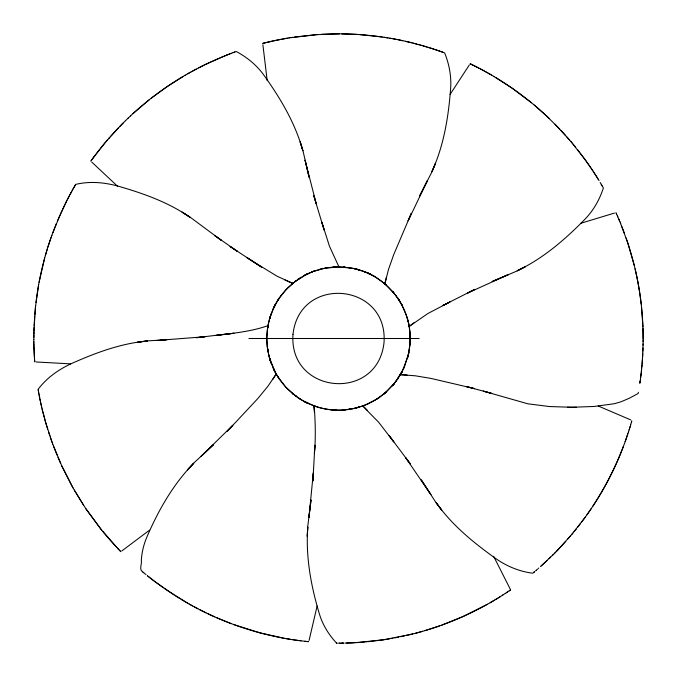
<?xml version="1.0" encoding="UTF-8"?>
<svg xmlns="http://www.w3.org/2000/svg" width="677" height="677" viewBox="0 0 677 677"><rect width="100%" height="100%" fill="white"/><g stroke="black" fill="none" stroke-linecap="round" stroke-linejoin="round"><path stroke-width="1.02" d="M642.989 328.557L643.133 341.665M33.85 337.391L33.867 335.166M643.15 339.854L642.854 351.854M33.884 334.057L33.926 331.832M643.074 345.262L643.099 343.916M33.952 330.723L35.483 306.977L38.623 284.789M410.144 340.768L409.915 332.348M34.053 327.448L33.85 339.634M642.998 347.927L642.905 350.559M409.957 344.161L409.983 333.211M34.112 325.882L34.645 316.464M410.101 341.86L410.127 341.386M642.854 351.955L642.591 356.897M410.101 341.961L409.949 344.263M642.761 353.944L642.676 355.518M410.076 342.393L409.974 343.95M642.642 356.102L642.016 364.776M409.898 344.813L410.11 341.707L409.907 344.762M642.532 357.854L642.422 359.597M642.338 360.748L642.38 360.172M642.253 361.899L642.295 361.323M642.202 362.474L642.109 363.617M34.764 314.907L35.576 306.122M409.932 344.458L409.797 345.922M642.008 364.827L641.627 368.906M641.914 365.952L641.965 365.368M641.804 367.137L641.855 366.545M641.644 368.779L641.322 371.851M641.449 370.632L641.551 369.718M267.635 327.702L266.814 338.5L267.22 346.074M410 343.611L408.671 353.149M641.254 372.401L641.356 371.529M641.254 372.443L640.967 374.914M409.746 346.396L408.265 354.96M641.051 374.178L641.119 373.619M640.984 374.745L640.679 377.199M640.84 375.93L640.916 375.337M35.974 302.543C38.699 279.635 44.039 257.04 51.85 235.334M640.764 376.539L640.594 377.91M640.603 377.783L640.324 379.932M267.466 328.895C264.106 352.861 273.88 378.181 292.608 393.565M267.449 329.03L267.982 325.654C251.218 331.561 233.48 333.202 215.98 335.428L233.98 333.279L225.669 334.133M640.264 380.313L640.002 382.2M640.087 381.574L640.18 380.948M267.517 328.523L267.787 326.746M639.909 382.818L640.061 381.777M639.977 382.361L639.816 383.419M267.584 328.091L267.83 326.5M267.66 327.516L267.838 326.458M638.369 392.254L638.149 393.489L629.305 398.262L620.919 401.816L614.361 403.712L594.262 406.454L571.887 407.275L549.529 406.547L527.84 403.805L483.302 391.111M267.55 328.303C269.615 314.018 276.089 300.427 285.88 289.824M268.016 325.527L269.869 317.809M39.088 282.241L44.699 257.912M408.637 353.318L408.874 352.125M408.561 353.673L408.713 352.937M408.654 353.233L404.761 365.842M317.124 605.991L309.084 640.391M395.266 294.723L384.875 283.841L388.496 269.454L393.76 254.527L411.32 213.272L408.113 220.837L427.525 180.395L419.537 196.169L432.028 171.713L435.531 163.225L431.85 171.78C443.672 146.105 448.352 117.688 450.543 89.686C451.652 77.153 449.35 64.577 444.671 52.95L443.046 52.349M384.883 283.849L386.381 277.291M407.977 356.127L408.29 354.875M408.028 355.95L408.155 355.408M408.121 355.569L407.952 356.254M407.664 357.321L408.206 355.222M407.766 356.94L407.892 356.474L402.612 370.564M407.723 357.101L407.596 357.591M269.471 319.172L269.59 318.749M631.759 421.009L631.692 421.28M269.463 319.197L269.827 317.936M631.497 421.94L631.26 422.77M631.726 421.136L631.345 422.482M45.325 255.661L47.255 249.119M269.488 319.104L270.538 315.702M631.099 423.337L630.634 424.911M630.49 425.401L630.71 424.674M630.312 425.994L629.119 429.887M630.092 426.747L629.61 428.304M269.674 318.469L273.61 308.043M270.191 316.777L270.504 315.82M629.322 429.243L628.468 431.918M47.923 246.987L51.046 237.593M628.62 431.461L625.159 441.649M627.604 434.575L627.867 433.788M627.071 436.157L627.342 435.37M626.775 437.037C618.389 461.579 606.854 485.037 592.536 506.658M270.885 314.687L271.138 313.993M270.749 315.093L271.088 314.136M51.68 235.799L60.126 214.727M52.84 232.634L54.346 228.64M623.424 446.346C613.167 473.409 599.06 499.008 581.611 522.102M54.854 227.328L56.394 223.486M404.677 366.045L403.644 368.398M57.427 220.981L66.727 200.832M403.864 367.916L404.093 367.416M272.899 309.601L274.134 306.952M60.6 213.67L62.03 210.53M62.529 209.464L64.569 205.182M273.576 308.12L276.106 303.211M273.423 308.441L275.158 304.938M65.085 204.115L67.438 199.444M274.067 307.087L274.997 305.251M403.704 368.28L395.884 381.456L386.195 392.008M402.493 370.801L402.062 371.648M67.192 199.918L69.536 195.433M67.759 198.818L68.936 196.567M402.214 371.351L401.706 372.316M274.667 305.886L275.217 304.836M402.24 371.292L401.622 372.468M401.689 372.342L401.969 371.817L400.902 373.78M274.947 305.335L277.46 300.918M69.35 195.771L70.129 194.316M69.926 194.697L70.713 193.233M70.476 193.673L71 192.708M401.207 373.23L401.842 372.062M70.873 192.937L71.5 191.794M71.373 192.031L71.627 191.557M71.542 191.718L72.143 190.635M72.058 190.787L72.541 189.924M72.507 189.975L73.581 188.062M396.24 380.982L401.097 373.425M73.057 188.993L73.412 188.375M400.911 373.763L399.049 376.869M73.471 188.257L73.785 187.715M73.776 187.724L74.072 187.207M73.996 187.334L74.453 186.539M74.352 186.725L74.682 186.141M74.614 186.268L74.902 185.769M74.851 185.853L75.706 184.389C90.828 180.776 106.526 182.578 121.251 187.055C145.504 194.147 169.699 203.058 190.525 217.622L182.037 212.104L190.482 217.435L221.574 240.496L214.609 235.469L237.407 251.37L230.078 246.479L261.796 267.313L246.614 257.387L254.256 262.227M75.096 185.422L75.511 184.711M277.384 301.045L278.255 299.649M277.553 300.766L278.171 299.784M278.052 299.97L280.828 295.934M450.07 94.45L469.389 64.874M142.39 571.633C138.793 569.332 142.212 563.755 141.324 560.319C141.798 552.711 143.532 545.213 146.41 538.156C158.012 510.94 172.94 484.478 193.757 463.237L187.377 470.016L193.571 463.246L213.67 444.535L200.773 456.62L232.846 425.258L227.244 431.266L257.852 398.508L267.897 386.279L276.233 374.009L274.43 370.649M272.569 379.636L276.233 374.009L277.714 376.488M397.644 378.993L398.194 378.189M278.704 298.972L279.237 298.168M397.704 378.908L398.381 377.901M398.076 378.358L397.509 379.196M591.156 508.732L587.018 514.715M279.152 298.295L279.609 297.626M90.777 161.168L92.038 159.425M91.217 160.559L92.343 159.01M92.216 159.188L92.766 158.435M92.563 158.706L105.485 142.246L118.45 127.809M585.343 517.05L571.65 534.593M92.91 158.232L94.044 156.7M280.422 296.475L287.81 287.81L292.735 283.333M94.205 156.48L95.66 154.551M395.376 382.124L396.189 381.049M280.955 295.756L281.649 294.842M395.266 382.268L396.341 380.838L393.354 384.646M96.159 153.891L99.688 149.338M580.257 523.88L577.794 527.053M100.213 148.686L102.295 146.097M576.559 528.602L574.104 531.631M394.124 383.715L392.762 385.34L394.209 383.614M103.031 145.2L105.654 142.052M394.099 383.749L392.305 385.856M572.894 533.104L557.958 549.809M392.838 385.247L393.709 384.223M570.728 535.685L567.944 538.917M106.56 140.977L107.643 139.716M392.998 385.061L384.316 393.633M108.735 138.455L109.835 137.194M110.969 135.916L122.215 123.95M565.727 541.431L556.147 551.67M286.185 289.494L296.323 280.54M557.916 549.851L554.895 552.94M119.981 126.218L125.6 120.591M555.335 552.491L554.404 553.431M122.588 123.578L123.079 123.079M552.694 555.14L553.921 553.921L540.449 566.598M125.533 120.658L128.139 118.136M550.706 557.086L549.072 558.66M128.012 118.263L130.695 115.725M547.236 560.404L541.261 565.879M130.509 115.902C147.146 100.348 165.543 86.681 185.227 75.215M133.03 113.575L149.295 99.722M386.271 391.941L377.258 398.804L366.071 404.668M386.262 391.958L383.631 394.192M538.816 568.028L538.35 568.435M385.111 392.956L385.695 392.457M385.882 392.288L383.605 394.209M537.656 569.044L536.26 570.237M384.57 393.422L385.357 392.745M535.685 570.728L536.159 570.322M534.813 571.464L534.297 571.896M533.967 572.175L534.407 571.803M534.043 572.116L532.74 573.199C518.734 571.456 505.558 565.752 494.21 557.45C472.622 541.93 451.567 524.641 436.208 502.706L441.776 510.162L436.183 502.893L421.246 479.849L430.91 494.65L405.591 457.618L410.541 464.177L388.996 435.413L393.836 441.954L378.629 422.211L362.66 405.988L365.707 404.821M254.874 262.625L276.952 276.148L292.718 283.341L292.159 283.807L293.649 282.588M383.368 394.403L383.944 393.938M383.309 394.446L379.433 397.34M151.293 98.157L167.168 86.597L183.154 76.433M294.326 282.047L305.97 274.625M149.566 530.142L121.877 550.883M294.876 281.624L295.951 280.811M414.527 322.396L409.162 326.449L427.906 313.51L449.985 301.967L442.707 305.598L474.78 289.384L467.46 293.116L508.325 274.608L492.069 281.556L517.355 270.851L525.487 266.603L517.177 270.792C542.734 258.724 564.584 239.954 584.259 219.923C593.17 211.029 599.492 199.918 603.385 187.994L602.522 186.497M295.443 281.192L305.251 274.997M297.66 279.593L298.413 279.076M378.587 397.932L379.712 397.154M379.298 397.441L378.045 398.288M297.736 279.542L298.989 278.687M509.087 590.911L510.568 589.904M509.773 590.446L510.356 590.048M509.316 590.759L508.85 591.072M375.176 400.09L378.908 397.704M508.114 591.571L505.245 593.467M507.623 591.893L506.32 592.756M505.152 593.526L502.385 595.311M299.479 278.365L301.07 277.367M502.952 594.948L499.618 597.063M300.233 277.883L300.986 277.418M500.582 596.454L495.996 599.28M376.023 399.574L376.987 398.973M498.204 597.935L498.915 597.495M496.791 598.798L497.502 598.366M496.072 599.23L490.114 602.742M494.659 600.084C467.418 616.349 437.63 628.315 406.716 635.415M374.872 400.268C363.557 406.953 348.926 410.846 335.36 410.118M184.804 75.46L186.471 74.495M186.42 74.521L191.447 71.694M187.724 73.776L190.203 72.38M487.448 604.256L462.704 616.679L441.92 625.057M191.21 71.821L203.769 65.263M192.674 71.017L196.322 69.062M198.725 67.81L204.809 64.755M305.099 275.074L308.551 273.381M304.938 275.158L308.441 273.423L306.825 274.193M304.142 275.59L313.451 271.333L325.696 267.974M306.317 274.447L307.35 273.94M204.598 64.857L225.593 55.548M205.85 64.247L208.965 62.758M307.299 273.965L313.155 271.443M210.039 62.259L211.106 61.759M212.282 61.226L218.806 58.349M367.383 404.101L368.254 403.712M219.746 57.951L223.241 56.496M224.062 56.157L226.744 55.091M226.27 55.277L228.267 54.49M311.665 272.027L312.766 271.595M227.057 54.964L227.692 54.719M228.022 54.592L228.682 54.329M228.521 54.397L229.503 54.016M229.342 54.075L230.265 53.728M312.588 271.663L313.383 271.359M230.205 53.745L230.925 53.475M230.832 53.508L231.449 53.28M231.255 53.348L233.184 52.637M312.96 271.519L323.259 268.456L338.906 266.814L329.42 246.115L321.888 222.361L324.19 230.163L313.789 195.763L316.193 203.616L305.065 160.161L309.084 177.382L302.932 150.616L300.165 141.865L302.847 150.785C295.4 123.519 280.71 98.732 264.402 75.883C257.192 65.567 247.342 57.41 236.281 51.511L234.657 52.095M233.049 52.679L233.912 52.366M233.709 52.442L234.335 52.214M234.2 52.264L234.741 52.061M362.999 405.861L367.569 410.575M362.737 405.963L353.072 408.688L343.315 410.017M313.866 271.181L314.966 270.792L314.179 271.071M439.483 625.929L425.012 630.609M580.544 223.351L614.394 213.094M359.038 407.182L358.717 407.275M357.558 407.605L359.436 407.055M359.267 407.105L357.778 407.537M422.626 631.303L415.61 633.232M356.982 407.757L355.95 408.028M319.662 269.336L320.78 269.04M355.222 408.206L356.779 407.808M262.718 43.421L263.328 43.269M263.04 43.345L264.809 42.896M263.455 43.235L265.384 42.753M265.308 42.778L265.959 42.609M412.818 633.943L383.91 639.748L355.163 642.693M266.002 42.609L266.67 42.439M266.239 42.541L272.332 41.119M266.763 42.414L273.144 40.942M355.027 408.248L355.459 408.146M273.043 40.967L275.776 40.383M404.541 635.906L400.615 636.752M273.948 40.772L274.727 40.595M275.531 40.425L287.784 38.098M276.343 40.256L277.155 40.087M277.968 39.926L281.226 39.283M398.668 637.15L394.843 637.895M282.368 39.063L286.405 38.335M391.12 638.572L392.965 638.242M325.874 267.94L334.912 266.907M389.647 638.826L385.433 639.511M287.742 38.107L289.434 37.827M289.079 37.887L317.615 34.569M350.043 409.246L348.393 409.5M291.076 37.565L292.726 37.311M348.113 409.534L350.5 409.17M384.045 639.723L368.195 641.703M348.249 409.517L349.755 409.297M294.377 37.066L316.514 34.645L339.321 33.85M224.942 334.226L196.296 337.705L205.046 336.74L160.102 340.201M365.91 641.914L367.052 641.813M344.356 409.94L345.084 409.881M364.734 642.016L360.012 642.388M344.965 409.89C335.217 410.77 325.307 409.593 316.007 406.564M157.064 340.455L166.686 339.71L147.298 340.903L137.397 342.24L147.442 341.013C122.131 343.247 97.869 351.981 74.732 362.127C60.566 368.153 47.432 376.894 38.115 389.334L38.327 390.544M344.255 409.949L342.672 410.059M332.839 267.043L336.207 266.856M358.827 642.473L356.466 642.617M321.118 34.349C351.245 32.623 381.616 35.407 410.922 42.583M355.332 642.685L346.582 643.04M354.139 642.744L349.087 642.964M335.995 266.865L349.12 267.61M348.249 642.998L344.948 643.082M343.121 643.116L343.798 643.108M342.257 643.125L343.324 643.108M341.657 643.133L342.748 643.116M342.088 643.125L341.081 643.142M314.153 405.921C315.279 419.613 315.905 438.095 314.39 453.319L314.89 445.204L312.901 481.076L313.333 472.876L308.924 517.516L311.031 499.964L307.663 527.214L307.273 536.387L307.798 527.095C305.505 556.739 311.082 586.612 319.688 614.919C323.005 625.463 329.149 635.221 336.613 643.142M340.633 643.142L338.5 643.15M576.355 407.249L567.419 407.241M339.448 643.15L339.972 643.15M248.899 338.5L419.139 338.5M337.484 643.15L336.376 643.142M341.919 33.867L357.117 34.417M336.359 410.152L332.847 409.957L335.487 410.118M338.5 266.814L353.741 268.456L364.911 271.858M70.586 363.862L36.042 361.958M336.088 410.144L332.077 409.881M335.166 410.101C319.967 409.433 305.073 403.695 293.268 394.107M407.165 375.075L400.386 374.669L415.306 375.803L431.021 378.426L474.594 388.623L466.512 386.601L491.637 393.379L483.75 391.221M334.015 410.042L331.865 409.873M359.597 34.578L382.141 36.99M344.534 267.068L343.256 266.975L344.821 267.093M343.315 266.983L344.923 267.119M344.61 267.085L345.084 267.127M308.289 641.652L306.647 641.483M307.747 641.593L308.458 641.669M305.42 641.347L306.833 641.5M304.743 641.271L305.759 641.39M305.183 641.322L300.613 640.78M301.011 640.831L295.722 640.129M299.64 640.662C257.776 635.305 217.08 621.097 180.962 599.255M348.147 267.474L349.891 267.728M348.393 267.508L356.263 269.057M294.08 639.892L294.91 640.019M292.439 639.647L293.259 639.773M348.113 267.466L350.5 267.83M384.104 37.286L387.955 37.895M350.212 267.779L350.788 267.88M290.179 639.291L284.789 638.377M389.834 38.208L391.687 38.53M393.159 38.792L397.348 39.588M283.46 638.132L260.281 632.936L233.531 624.499M398.728 39.858L402.781 40.713M405.43 41.289L412.048 42.863M354.638 268.659L359.106 269.844M354.917 268.727L356.136 269.023M411.828 42.803L426.882 46.95M413.173 43.142L414.29 43.43M355.222 268.794L356.779 269.192M415.407 43.717L416.516 44.005M356.085 269.006C385.704 276.123 408.73 303.838 410.059 334.336M417.658 44.31L418.792 44.623M419.935 44.936L422.22 45.579M358.734 269.734L357.507 269.387L359.436 269.945M423.362 45.909L433.889 49.167M427.864 47.255L431.469 48.389M432.324 48.651L435.066 49.556M434.583 49.396L436.614 50.081M435.379 49.666L436.03 49.886M315.685 406.454L304.269 401.486M436.36 49.996L437.029 50.225M436.868 50.166L438.002 50.555M437.867 50.513L438.967 50.893M314.644 406.098L315.059 406.242L313.578 405.709M438.578 50.758L439.297 51.012M439.212 50.978L439.974 51.249M439.83 51.198L440.439 51.41M313.798 405.794L315.507 406.395M440.312 51.367L441.573 51.816M441.438 51.765L442.301 52.078M442.098 52.011L442.733 52.239M442.597 52.188L443.139 52.383M231.102 623.593L217.004 617.873M365.081 271.926L363.998 271.502L365.538 272.112M365.453 272.078L367.924 273.136M598.214 405.997L630.693 419.892M284.687 279.88L292.709 283.35M367.044 272.746L370.607 274.413M367.213 272.814L371.402 274.811L368.254 273.288M214.727 616.874L208.118 613.844M368.11 273.22L370.319 274.27M368.838 273.559L369.769 273.999M308.399 403.56L305.539 402.155M304.548 401.63L308.45 403.577L301.172 399.701L294.952 395.436L295.951 396.189M470.117 63.748L470.684 64.019M470.413 63.892L471.556 64.442M470.803 64.078L472.064 64.687M206.011 612.837L199.901 609.799M471.886 64.603L472.588 64.95M472.521 64.916L473.164 65.229M473.121 65.212L473.773 65.534M370.082 274.151L370.734 274.473M473.384 65.339L477.488 67.404M473.866 65.576L482.075 69.807M370.996 274.608L372.807 275.564M478.224 67.785L478.969 68.165M197.921 608.775L194.367 606.897M480.425 68.927L481.135 69.308M305.141 401.943L304.362 401.529M481.863 69.689L491.536 75.079M482.591 70.078L483.319 70.476M484.055 70.873L484.783 71.271M372.468 275.378L374.415 276.461M372.629 275.471L373.619 276.013M192.623 605.957L189.213 604.062M485.511 71.669L486.966 72.473M373.264 275.81L374.914 276.758M487.973 73.04L490.351 74.394M187.554 603.122L166.356 589.853M491.307 74.944L494.176 76.628M375.126 276.876L384.316 283.367M493.871 76.45L512.083 88.145L531.53 102.811M495.615 77.483C515.002 89.178 533.095 103.006 549.436 118.687M179.769 598.527L175.098 595.616M299.446 398.609L300.258 399.125M173.955 594.897L154.491 581.298M297.88 397.56L298.65 398.084M164.469 588.55L165.408 589.202M163.504 587.873L159.645 585.123M158.68 584.42L156.776 583.015M296.357 396.485L286.109 387.422M295.299 395.698L296.255 396.409M295.155 395.588L296.137 396.324M155.862 582.338L148.678 576.779M153.924 580.874L150.903 578.539M150.243 578.023L147.662 575.966M147.865 576.135L147.315 575.695M383.284 282.554L384.866 283.832M293.581 394.361L292.261 393.278L293.217 394.065M146.046 574.663L143.592 572.64M383.867 283.003L384.908 283.866M292.523 393.498L293.429 394.242M143.702 572.734L142.652 571.853M384.587 283.595L385.475 284.357M142.314 571.574L142.762 571.947M384.223 283.291L386.262 285.042M534.178 105.003L546.796 116.182L559.761 129.087M117.536 186.243L91.759 162.082M555.081 124.246L571.168 141.84L586.231 161.177M120.117 550.917L120.844 551.662M120.616 551.433L119.144 549.91M119.482 550.257L117.595 548.294M118.323 549.055L101.178 529.516L85.632 508.419M116.283 546.906L116.825 547.473M560.869 130.263L565.735 135.586M115.175 545.713L115.733 546.314M285.88 387.176L278.289 377.402M114.608 545.103L110.74 540.83M109.64 539.586L110.19 540.212M567.055 137.067L569.611 140.012M109.09 538.96L102.642 531.327M392.482 291.338L392.931 291.855M392.711 291.609L394.386 293.606M570.846 141.459L572.057 142.898M392.795 291.694L393.879 292.98M573.013 144.04L575.721 147.349M101.592 530.04L86.114 509.121L74.258 490.114M577.464 149.532L579.986 152.774M580.807 153.848L584.708 159.07M395.19 294.63L395.927 295.604M395.376 294.876L396.189 295.951M395.986 295.68L400.022 301.714M584.742 159.12L593.611 171.975M586.9 162.116L588.914 164.993M589.582 165.967L590.919 167.921M397.331 297.541L398 298.532M397.484 297.77L398.203 298.828M278.907 378.341L279.449 379.128M397.712 298.1L398.135 298.726M278.611 377.893L279.271 378.875M591.58 168.911L592.891 170.883M593.517 171.831L597.554 178.178M83.643 505.414L72.6 487.186L61.632 465.615M594.169 172.83L596.886 177.103M398.55 299.352L399.337 300.596M277.595 376.31L278.425 377.597M398.66 299.53L399.912 301.536M398.888 299.886L400.209 302.035M277.367 375.93L277.976 376.911M597.326 177.814L598.197 179.227M399.176 300.334L399.879 301.468M597.935 178.796L599.052 180.624M600.152 182.46L601.438 184.635M400.09 301.832L401.842 304.938M601.244 184.296L601.735 185.143M601.895 185.413L602.352 186.209M276.588 374.635L276.233 374.017M602.276 186.082L602.572 186.581M400.809 303.059L402.13 305.496M72.972 487.855L61.7 465.759L52.603 443.723M401.453 304.21L402.036 305.31M401.656 304.591L402.189 305.615M402.087 305.412L406.471 315.736M275.107 371.961L269.522 358.023M273.423 368.559L275.158 372.062M493.668 556.376L510.627 589.862M274.667 371.123L273.153 367.966M274.287 370.353L273.855 369.473M273.753 369.253L273.5 368.728M273.804 369.354L273.398 368.483M615.935 212.637L616.307 213.45M616.239 213.323L616.696 214.338M60.668 463.491L57.943 457.237M616.739 214.423L616.933 214.863M617.179 215.413L617.585 216.352M617.407 215.946L617.839 216.911M617.737 216.682L620.682 223.672M618.592 218.671L619.227 220.169M619.548 220.93L619.87 221.701M57.08 455.181L53.441 445.974M620.496 223.224L627.706 242.738L634.231 265.316M621.418 225.5L621.723 226.27M622.028 227.04L622.332 227.819M622.637 228.598L624.397 233.26M50.208 436.995L52.772 444.188M270.927 362.432L271.215 363.227M270.859 362.229L271.198 363.168M52.121 442.428L45.697 422.626M626.081 237.965C633.537 259.342 638.631 281.539 641.195 304.032M49.759 435.658L48.465 431.723M270.216 360.308L270.588 361.45M406.589 316.083L408.536 323.225M270.123 360.012L270.385 360.824M270.538 361.298L269.412 357.608M270.233 360.359L269.395 357.558M47.644 429.142L45.774 422.905M269.641 358.404L269.878 359.208M45.757 422.846L41.822 407.732M45.376 421.509L44.454 418.183M269.514 357.964L268.947 355.857M407.622 319.527L408.121 321.448M44.149 417.04L42.964 412.454M42.676 411.303L42.118 409.001M268.947 355.831L267.686 349.637M41.475 406.217L41.856 407.892M635.077 268.82C640.434 291.635 643.15 315.067 643.15 338.5M41.593 406.733L40.502 401.791M41.314 405.523L40.764 403.043M408.51 323.098L408.663 323.801M408.612 323.598L408.781 324.41M40.578 402.172L39.985 399.345M40.324 400.97L39.664 397.746M408.756 324.283L409.162 326.449L409.086 325.992M39.613 397.475L39.715 398M39.511 396.959L39.647 397.653M39.444 396.612L39.562 397.213M39.317 395.969L39.461 396.697M39.258 395.639L39.359 396.189M39.122 394.945L39.266 395.698M39.139 395.038L38.902 393.76M38.927 393.896L38.691 392.575M38.555 391.814L38.716 392.719M38.471 391.365L38.589 392.025M38.394 390.942L38.496 391.509M38.217 389.918L38.411 391.035M267.483 348.274L267.872 350.737M409.128 326.246L409.983 333.109M267.559 348.765L267.737 349.916M267.466 348.113L267.83 350.5M267.449 347.978L267.677 349.577M267.5 348.367L267.263 346.472M267.203 80.69L262.888 44.758M313.629 405.726L314.441 412.395M641.466 306.503L642.93 326.839M409.881 332.077L410.093 334.997M409.932 332.5L410.008 333.49M34.713 361.391L34.747 361.89M34.722 361.56L34.612 360.029M409.949 332.669L410.076 334.556M34.696 361.137L34.561 359.225M34.51 358.514L34.569 359.445M34.468 357.828L34.527 358.852M34.493 358.268L34.095 350.644M34.459 357.735L34.375 356.364M34.358 356.094L34.138 351.761M410.05 334.159L410.127 335.631M34.112 351.008L33.977 347.369M34.062 349.848L33.952 346.269M33.952 346.489L33.901 344.051M33.926 345.346L33.884 342.943M33.867 341.826L33.884 343.061M33.867 341.919L33.85 339.609M292.989 334.396C288.664 394.395 377.521 402.476 384.011 342.604C388.336 282.605 299.479 274.523 292.989 334.396"/></g></svg>
